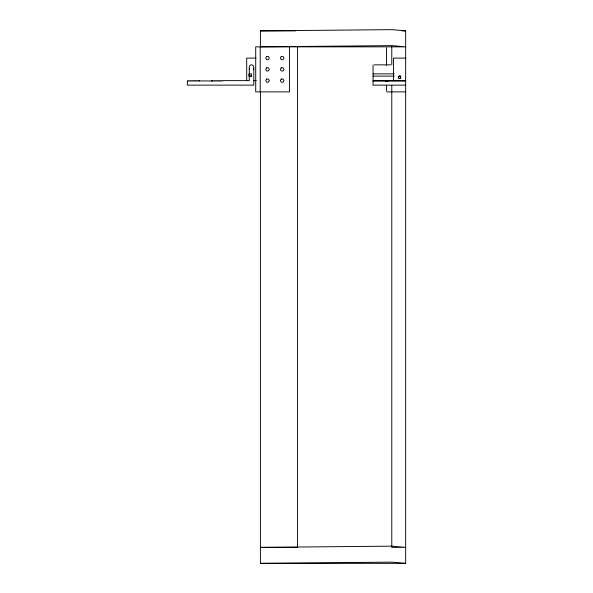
<?xml version="1.0" encoding="UTF-8"?>
<svg xmlns="http://www.w3.org/2000/svg" width="593" height="593" viewBox="0 0 593 593"><rect width="100%" height="100%" fill="white"/><g stroke="black" fill="none" stroke-linecap="round" stroke-linejoin="round"><path stroke-width="0.89" d="M249.282 69.366L249.379 68.714M387.918 80.715L387.548 80.974M398.311 77.046L398.311 77.461A1.075 1.075 0 0 0 398.429 77.772L398.763 78.128A1.356 1.356 0 0 0 399.104 78.298M385.465 80.959L386.414 80.945M199.107 80.937L212.287 80.974M211.493 81.078L211.938 80.626L212.383 81.078L212.835 80.626L213.28 81.078L213.732 80.626L214.177 81.078L214.622 80.626L215.066 81.078L215.518 80.626L215.963 81.078L216.415 80.626L216.86 81.078L217.305 80.626L217.75 81.078L218.202 80.626L218.647 81.078L219.099 80.626L219.543 81.078L219.988 80.626L220.433 81.078L220.885 80.626L221.33 81.078L221.782 80.626L222.227 81.078L222.671 80.626L249.282 80.626L249.282 67.113A2.216 2.216 0 0 1 249.668 65.86L249.942 65.519A2.253 2.253 0 0 1 252.396 65.03L253.411 65.853L253.789 67.113L253.789 85.133L187.344 85.133L187.344 81.078L187.788 80.626L188.233 81.078L188.685 80.626L189.13 81.078L189.582 80.626L190.027 81.078L190.472 80.626L190.916 81.078L191.369 80.626L191.813 81.078L192.265 80.626L192.71 81.078L193.155 80.626L193.6 81.078L194.052 80.626L194.497 81.078L194.949 80.626L195.394 81.078L195.838 80.626L196.283 81.078L196.735 80.626L197.18 81.078L197.632 80.626L198.077 81.078L198.522 80.626L199.752 80.959M399.104 76.2A1.356 1.356 0 0 0 398.763 76.378L398.429 76.734A1.075 1.075 0 0 0 398.311 77.001M400.053 78.298A1.356 1.356 0 0 0 400.394 78.128L400.49 78.054A1.104 1.104 0 0 0 400.727 77.772L400.727 76.734M386.102 80.945L386.577 80.848M386.703 80.945L387.162 80.945M289.495 46.84L289.495 91.885L255.716 91.885L255.716 46.84L405.656 46.84L391.854 45.624L260.409 46.84L260.409 30.866L391.854 29.65L405.656 30.866L405.656 563.35L260.409 563.35L260.409 91.433M260.409 563.35L391.854 562.134L405.656 563.35M260.409 30.866L295.751 30.866M402.054 30.866L405.656 30.866M256.043 58.099L246.695 58.099L246.695 80.626M405.656 58.099L393.5 58.099L393.5 80.626M374.309 64.859L390.609 64.859M373.056 73.873L394.249 73.873M251.536 76.126L249.282 76.126L251.536 76.126L251.536 73.873L249.282 73.866M373.056 76.126L394.249 76.126M399.141 76.126L400.772 76.126M253.789 80.626L256.287 80.626M373.056 80.626L405.656 80.626M373.056 81.078L405.656 81.078M405.656 85.133L373.056 85.133L373.056 64.859M386.577 91.885L405.656 91.885M296.678 547.376L260.409 547.376L391.854 546.16L405.656 547.376L391.78 547.376L391.78 85.333M386.688 80.848L386.962 80.885A1.134 0.793 -0.7 0 0 387.244 80.796L387.8 80.959M400.053 76.2A1.356 1.356 0 0 1 400.394 76.378L400.49 76.453M385.724 80.974L385.346 80.715M253.522 68.299L253.789 69.366M391.78 46.84L391.78 64.859M387.918 80.626L387.918 81.078M386.577 47.863L386.577 65.267M386.577 85.748L386.577 90.862M385.346 80.626L385.346 81.078M297.567 46.84L297.567 547.376M260.208 46.84L260.208 91.885M248.949 73.866L248.949 76.2M400.49 76.386A1.104 1.104 0 0 1 400.727 76.667M400.394 78.128A1.416 1.416 0 0 1 398.792 78.128M398.763 76.371A1.416 1.416 0 0 1 400.371 76.371M266.62 56.52L265.708 58.099L266.62 59.678L268.444 59.678L269.355 58.099L268.444 56.52L266.62 56.52M266.62 67.787L265.708 69.366L266.62 70.945L268.444 70.945L269.355 69.366L268.444 67.787L266.62 67.787M266.62 79.047L265.708 80.626L266.62 82.205L268.444 82.205L269.355 80.626L268.444 79.047L266.62 79.047M281.26 56.52L280.348 58.099L281.26 59.678L283.083 59.678L283.995 58.099L283.083 56.52L281.26 56.52M281.26 67.787L280.348 69.366L281.26 70.945L283.083 70.945L283.995 69.366L283.083 67.787L281.26 67.787M281.26 79.047L280.348 80.626L281.26 82.205L283.083 82.205L283.995 80.626L283.083 79.047L281.26 79.047"/></g></svg>
